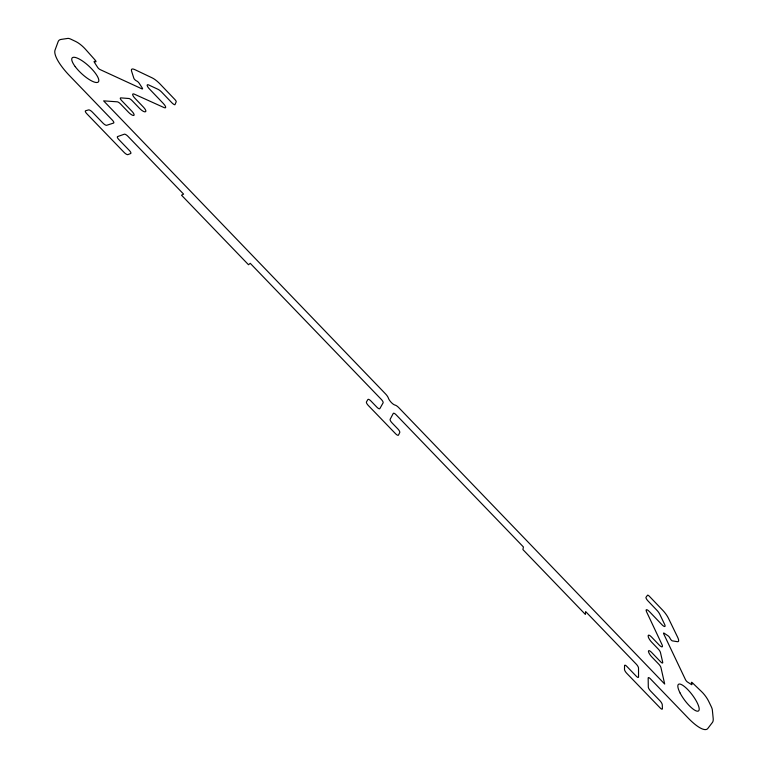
<?xml version="1.0" encoding="UTF-8"?>
<svg xmlns="http://www.w3.org/2000/svg" width="768" height="768" viewBox="0 0 768 768"><rect width="100%" height="100%" fill="white"/><g stroke="black" fill="none" stroke-linecap="round" stroke-linejoin="round"><path stroke-width="1.15" d="M624.557 665.654L624.49 669.36A3.504 1.056 52.7 0 0 626.755 673.325L660.192 707.981A3.514 1.046 53.2 0 0 662.41 708.653L662.275 704.765A3.494 1.037 53.1 0 0 659.971 700.781L650.582 691.046A3.475 1.027 52.9 0 1 648.307 687.082L648.163 678.048A3.427 1.008 52.8 0 1 650.352 678.778L688.186 718.061A33.59 9.446 53 0 0 707.798 728.486L712.445 722.419A33.043 9.139 52.9 0 0 713.174 718.282L712.349 709.978A10.906 2.966 53 0 0 711.158 706.435L708.643 701.232A10.848 2.947 52.9 0 0 701.597 691.642L692.486 682.886A2.16 0.586 52.7 0 0 691.574 683.299L691.757 683.693A2.16 0.586 52.7 0 1 691.354 684.518L687.379 681.946A2.16 0.595 52.7 0 1 685.45 679.603L663.734 633.926A2.074 0.557 52.1 0 1 664.176 633.206L668.074 635.827A2.074 0.557 52.1 0 1 669.926 638.074L670.109 638.448A2.074 0.557 52.1 0 0 672.355 640.877L677.482 641.693A10.243 2.726 52 0 0 677.635 637.229L668.458 618.288A10.07 2.659 51.8 0 0 662.707 610.243L649.402 596.314A3.005 0.797 51.6 0 0 647.52 595.238L645.994 597.302A3.024 0.806 51.6 0 0 647.933 600.874L656.918 610.282A5.069 1.354 51.8 0 1 659.808 614.342L664.598 624.326A5.117 1.363 51.9 0 1 664.685 626.515A5.117 1.363 51.9 0 1 661.843 624.595L649.421 611.606A5.146 1.392 51.8 0 0 646.57 611.818L661.958 644.515A5.309 1.469 52.2 0 1 662.045 646.858A5.309 1.469 52.2 0 1 659.088 644.909L651.619 637.114A5.347 1.488 52.2 0 0 648.182 635.808L648.192 636.278A5.347 1.488 52.2 0 0 651.734 642.259L658.358 649.162A3.235 0.902 52.3 0 1 660.461 652.502L662.717 662.323A3.274 0.922 52.5 0 1 660.691 661.872L651.6 652.416A4.925 1.402 52.4 0 0 648.442 651.274A4.925 1.402 52.4 0 0 651.696 656.813L658.829 664.224A3.312 0.941 52.5 0 1 660.97 667.661L664.685 684.038L398.851 407.731A5.597 1.786 48.3 0 0 395.078 405.101A5.578 1.776 48.1 0 1 391.296 402.461A5.578 1.776 48.1 0 1 388.406 398.17A5.606 1.786 48 0 0 385.526 393.888L103.603 100.858L117.274 101.818A3.504 1.046 43.1 0 1 120.576 103.997L128.525 112.272A5.213 1.555 43.3 0 0 133.766 115.459A5.213 1.555 43.3 0 0 131.875 111.226L121.747 100.685A3.466 1.027 43.2 0 1 120.749 97.882L128.918 98.506A3.427 0.998 43.3 0 1 132.125 100.646L139.498 108.326A5.654 1.651 43.5 0 0 145.152 111.802L145.507 111.686A5.654 1.642 43.5 0 0 143.414 107.107L135.11 98.448A5.626 1.622 43.4 0 1 132.672 94.714A5.626 1.622 43.4 0 1 134.467 94.214L164.074 107.597A5.434 1.526 43.8 0 0 163.306 103.459L149.549 89.078A5.424 1.507 43.6 0 1 147.178 85.488A5.424 1.507 43.6 0 1 148.867 85.037L157.93 89.27A5.366 1.488 43.8 0 1 161.904 92.352L171.84 102.739A3.187 0.883 43.9 0 0 174.96 104.717L176.189 101.827A3.168 0.874 44 0 0 174.787 99.418L160.07 84.019A10.675 2.928 43.7 0 0 152.17 77.875L134.88 69.648A10.886 3.014 43.5 0 0 131.549 71.05L133.843 78.25A2.198 0.614 43.4 0 0 136.406 80.851L136.752 81.005A2.198 0.614 43.4 0 1 139.056 83.078L142.291 88.013A2.208 0.624 43.5 0 1 141.898 88.838L100.099 69.581A2.314 0.662 42.8 0 1 97.67 67.411L94.378 62.314A2.304 0.662 42.8 0 1 94.877 61.498L95.242 61.67A2.304 0.662 42.8 0 0 95.251 60.23L85.498 49.277A11.635 3.331 42.6 0 0 75.773 41.52L70.925 39.216A11.702 3.35 42.5 0 0 67.786 38.419L61.104 39.418A35.328 10.301 42.6 0 0 58.166 41.587L55.066 50.016A35.866 10.646 42.5 0 0 69.744 75.888L112.32 120.096A3.629 1.123 43 0 1 113.597 123.053L106.694 125.29A3.677 1.152 42.9 0 1 102.931 123.072L92.419 112.166A3.706 1.162 42.7 0 0 88.608 109.91L85.594 110.765A3.725 1.171 42.6 0 0 86.851 113.779L124.176 152.467A3.677 1.171 43.2 0 0 127.91 154.618L130.675 153.523A3.658 1.162 43.3 0 0 129.35 150.461L118.886 139.613A3.658 1.152 43.1 0 1 117.581 136.579L124.33 134.198A3.61 1.123 43.2 0 1 127.978 136.349L183.59 194.112L181.517 195.206L248.496 264.73L250.253 263.328L381.322 399.427A3.408 1.104 48 0 1 383.098 402.854L379.843 408.614A3.446 1.133 48.1 0 1 376.877 407.174L370.906 400.982A3.466 1.142 48 0 0 367.901 399.523L366.47 401.894A3.485 1.152 48 0 0 368.256 405.427L395.539 433.699A3.475 1.142 48.5 0 0 398.486 435.091L399.744 432.538A3.456 1.133 48.5 0 0 397.91 428.995L391.968 422.822A3.446 1.123 48.4 0 1 390.144 419.299L393.264 413.414A3.398 1.094 48.3 0 1 396.144 414.816L523.411 546.96L522.912 549.581L585.398 614.448L585.619 611.558L636.288 664.176A3.418 1.008 52.6 0 1 638.515 668.035L638.544 676.963A3.466 1.037 52.7 0 1 636.278 676.214L626.851 666.432A3.485 1.046 52.6 0 0 624.557 665.654M75.197 66.595A17.779 5.232 42.6 0 0 98.16 82.099A17.779 5.232 42.6 0 0 82.454 60.979A17.779 5.232 42.6 0 0 75.197 66.595M680.15 693.101A16.637 4.637 53 0 0 698.458 710.966A16.637 4.637 53 0 0 686.976 688.8A16.637 4.637 53 0 0 680.15 693.101"/></g></svg>
